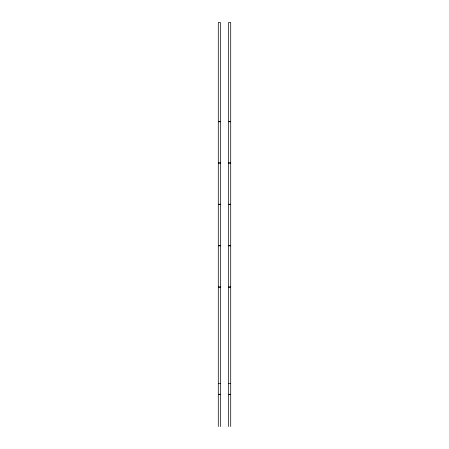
<?xml version="1.0" encoding="UTF-8"?>
<svg xmlns="http://www.w3.org/2000/svg" width="449" height="449" viewBox="0 0 449 449"><rect width="100%" height="100%" fill="white"/><g stroke="black" fill="none" stroke-linecap="round" stroke-linejoin="round"><path stroke-width="0.67" d="M218.293 121.505L220.364 121.505M228.636 121.505L230.707 121.505M218.293 121.746L220.364 121.746M228.636 121.746L230.707 121.746M218.293 162.869L220.364 162.869M228.636 162.869L230.707 162.869M218.293 163.11L220.364 163.11M228.636 163.11L230.707 163.11M218.293 204.239L220.364 204.239M228.636 204.239L230.707 204.239M218.293 204.475L220.364 204.475M228.636 204.475L230.707 204.475M218.293 245.603L220.364 245.603M228.636 245.603L230.707 245.603M218.293 245.844L220.364 245.844M228.636 245.844L230.707 245.844M218.293 286.967L220.364 286.967M228.636 286.967L230.707 286.967M218.293 287.208L220.364 287.208M228.636 287.208L230.707 287.208M218.293 383.435L220.364 383.435M228.636 383.435L230.707 383.435M218.293 394.278L220.364 394.278M228.636 394.278L230.707 394.278M218.293 394.424L220.364 394.424M228.636 394.424L230.707 394.424M230.707 426.55L230.707 22.456L228.636 22.45L228.636 426.55M220.364 426.55L220.364 22.456L218.293 22.45L218.293 426.55"/></g></svg>
